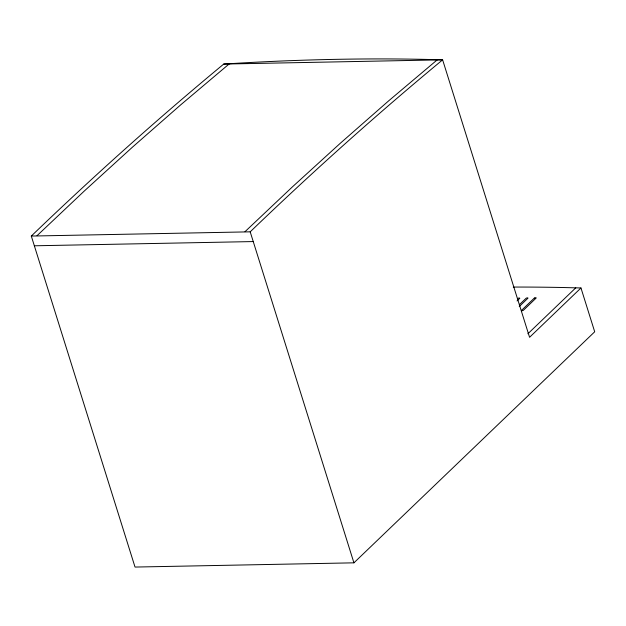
<?xml version="1.0" encoding="UTF-8"?>
<svg xmlns="http://www.w3.org/2000/svg" width="626" height="626" viewBox="0 0 626 626"><rect width="100%" height="100%" fill="white"/><g stroke="black" fill="none" stroke-linecap="round" stroke-linejoin="round"><path stroke-width="0.94" d="M517.053 300.934L519.736 298.359A1.174 0.446 -17.4 0 0 519.204 298.015A1.174 0.446 -17.4 0 0 517.913 298.399M519.416 304.674L526.122 298.234A1.174 0.446 -17.4 0 1 527.413 297.859A1.174 0.446 -17.4 0 1 527.945 298.203L519.228 306.568M527.882 333.783L575.763 287.835M580.967 287.968L529.573 337.297L442.621 59.838L425.234 59.392A1591.777 606.578 -17.4 0 0 242.763 62.921L223.725 64.063C157.439 118.932 93.313 176.407 31.3 236.057L135.028 567.062L353.925 562.829L594.7 331.78L580.967 287.968L563.588 287.53A1591.777 606.578 -17.4 0 0 513.281 287.06M37.004 235.712L84.541 190.797L132.462 147.149L180.765 104.792L229.429 63.727M244.985 231.698L292.522 186.775L340.442 143.135L388.746 100.77L437.41 59.705M31.3 236.057L250.197 231.831C312.21 172.173 376.328 114.707 442.621 59.838L223.725 64.063M34.352 245.791L253.24 241.566M250.197 231.831L353.925 562.829M534.33 298.078L521.591 310.3A1.119 0.423 -17.4 0 0 522.037 310.731A1.119 0.423 -17.4 0 0 523.414 310.269L536.153 298.046A1.174 0.446 -17.4 0 0 535.621 297.702A1.174 0.446 -17.4 0 0 534.33 298.078"/></g></svg>
